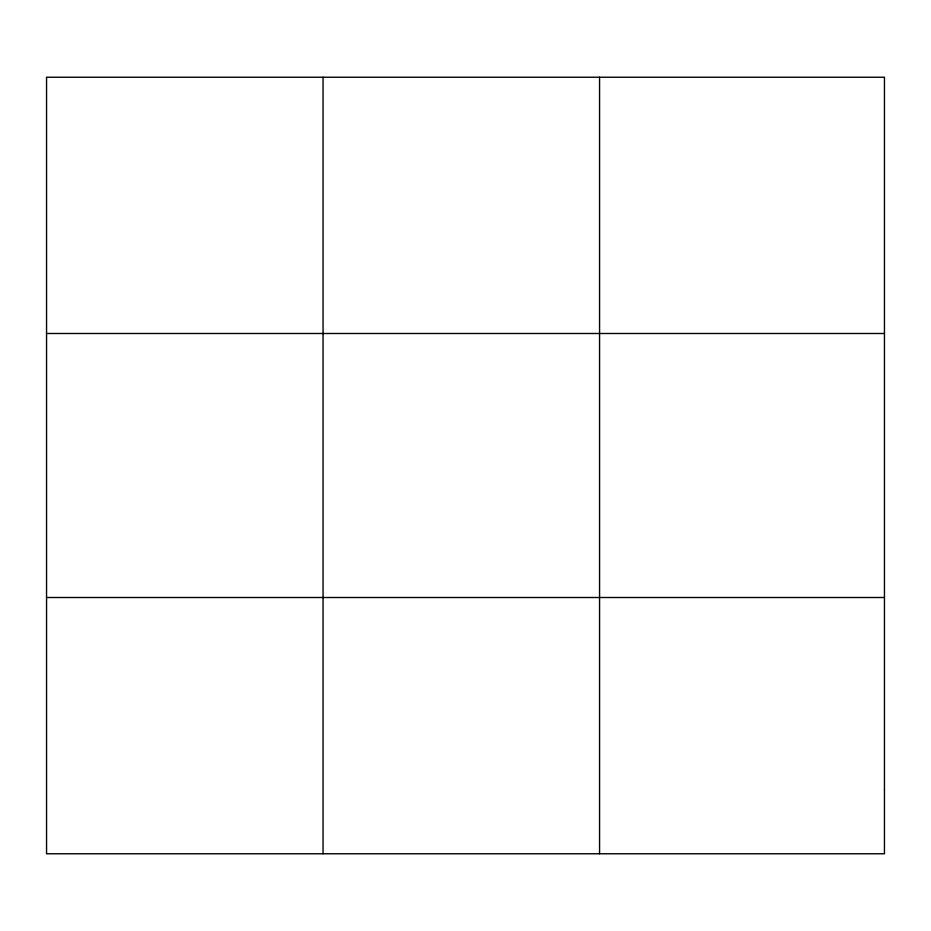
<?xml version="1.0" encoding="UTF-8"?>
<svg xmlns="http://www.w3.org/2000/svg" width="931" height="931" viewBox="0 0 931 931"><rect width="100%" height="100%" fill="white"/><g stroke="black" fill="none" stroke-linecap="round" stroke-linejoin="round"><path stroke-width="1.4" d="M323.057 77.238L323.057 853.762M599.564 77.238L599.564 853.762M46.55 333.496L884.45 333.496M46.55 597.504L884.45 597.504M884.45 789.697L884.45 853.762L46.55 853.762L46.55 77.238L884.45 77.238L884.45 789.697"/></g></svg>
